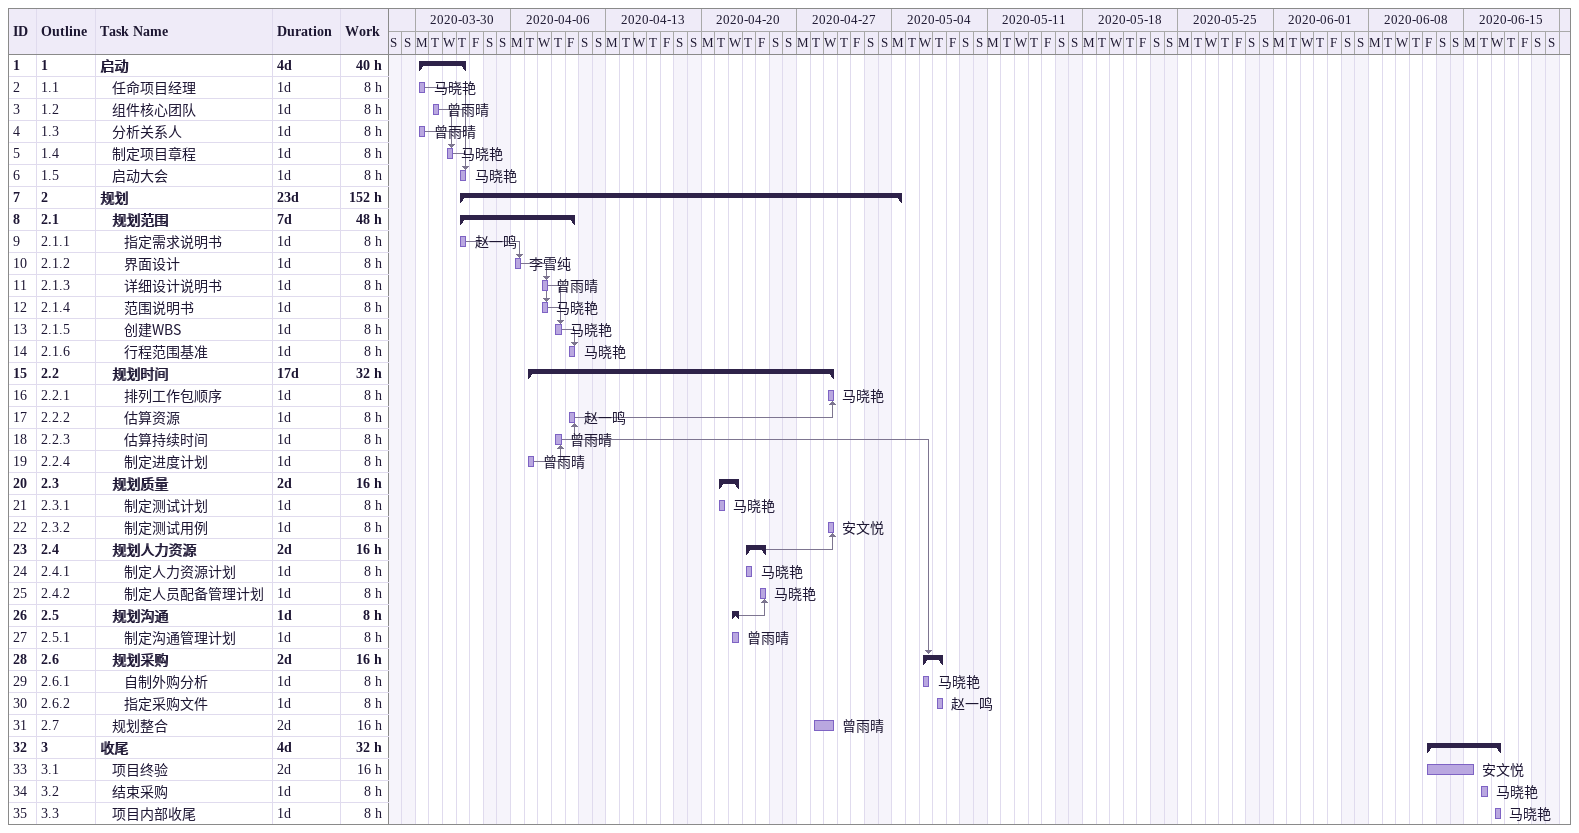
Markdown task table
| ID | WBS | Task | Duration | Start | Finish | Predecessors | Resources | Work (h) |
|---|---|---|---|---|---|---|---|---|
| 1 | 1 | **启动** | 4d | 2020-03-30 | 2020-04-02 |  |  | 40 |
| 2 | 1.1 | 任命项目经理 | 1d | 2020-03-30 | 2020-03-30 |  | 马晓艳 | 8 |
| 3 | 1.2 | 组件核心团队 | 1d | 2020-03-31 | 2020-03-31 |  | 曾雨晴 | 8 |
| 4 | 1.3 | 分析关系人 | 1d | 2020-03-30 | 2020-03-30 |  | 曾雨晴 | 8 |
| 5 | 1.4 | 制定项目章程 | 1d | 2020-04-01 | 2020-04-01 | 3, 4 | 马晓艳 | 8 |
| 6 | 1.5 | 启动大会 | 1d | 2020-04-02 | 2020-04-02 | 2, 3, 4, 5 | 马晓艳 | 8 |
| 7 | 2 | **规划** | 23d | 2020-04-02 | 2020-05-04 |  |  | 152 |
| 8 | 2.1 | **规划范围** | 7d | 2020-04-02 | 2020-04-10 |  |  | 48 |
| 9 | 2.1.1 | 指定需求说明书 | 1d | 2020-04-02 | 2020-04-02 |  | 赵一鸣 | 8 |
| 10 | 2.1.2 | 界面设计 | 1d | 2020-04-06 | 2020-04-06 | 9 | 李雪纯 | 8 |
| 11 | 2.1.3 | 详细设计说明书 | 1d | 2020-04-08 | 2020-04-08 | 10 | 曾雨晴 | 8 |
| 12 | 2.1.4 | 范围说明书 | 1d | 2020-04-08 | 2020-04-08 | 10 | 马晓艳 | 8 |
| 13 | 2.1.5 | 创建WBS | 1d | 2020-04-09 | 2020-04-09 | 11, 12 | 马晓艳 | 8 |
| 14 | 2.1.6 | 行程范围基准 | 1d | 2020-04-10 | 2020-04-10 | 13 | 马晓艳 | 8 |
| 15 | 2.2 | **规划时间** | 17d | 2020-04-07 | 2020-04-29 |  |  | 32 |
| 16 | 2.2.1 | 排列工作包顺序 | 1d | 2020-04-29 | 2020-04-29 | 17 | 马晓艳 | 8 |
| 17 | 2.2.2 | 估算资源 | 1d | 2020-04-10 | 2020-04-10 | 18 | 赵一鸣 | 8 |
| 18 | 2.2.3 | 估算持续时间 | 1d | 2020-04-09 | 2020-04-09 | 19 | 曾雨晴 | 8 |
| 19 | 2.2.4 | 制定进度计划 | 1d | 2020-04-07 | 2020-04-07 |  | 曾雨晴 | 8 |
| 20 | 2.3 | **规划质量** | 2d | 2020-04-21 | 2020-04-22 |  |  | 16 |
| 21 | 2.3.1 | 制定测试计划 | 1d | 2020-04-21 | 2020-04-21 |  | 马晓艳 | 8 |
| 22 | 2.3.2 | 制定测试用例 | 1d | 2020-04-29 | 2020-04-29 | 23 | 安文悦 | 8 |
| 23 | 2.4 | **规划人力资源** | 2d | 2020-04-23 | 2020-04-24 |  |  | 16 |
| 24 | 2.4.1 | 制定人力资源计划 | 1d | 2020-04-23 | 2020-04-23 |  | 马晓艳 | 8 |
| 25 | 2.4.2 | 制定人员配备管理计划 | 1d | 2020-04-24 | 2020-04-24 | 26 | 马晓艳 | 8 |
| 26 | 2.5 | **规划沟通** | 1d | 2020-04-22 | 2020-04-22 |  |  | 8 |
| 27 | 2.5.1 | 制定沟通管理计划 | 1d | 2020-04-22 | 2020-04-22 |  | 曾雨晴 | 8 |
| 28 | 2.6 | **规划采购** | 2d | 2020-05-06 | 2020-05-07 | 18 |  | 16 |
| 29 | 2.6.1 | 自制外购分析 | 1d | 2020-05-06 | 2020-05-06 |  | 马晓艳 | 8 |
| 30 | 2.6.2 | 指定采购文件 | 1d | 2020-05-07 | 2020-05-07 |  | 赵一鸣 | 8 |
| 31 | 2.7 | 规划整合 | 2d | 2020-04-28 | 2020-04-29 |  | 曾雨晴 | 16 |
| 32 | 3 | **收尾** | 4d | 2020-06-12 | 2020-06-17 |  |  | 32 |
| 33 | 3.1 | 项目终验 | 2d | 2020-06-12 | 2020-06-15 |  | 安文悦 | 16 |
| 34 | 3.2 | 结束采购 | 1d | 2020-06-16 | 2020-06-16 |  | 马晓艳 | 8 |
| 35 | 3.3 | 项目内部收尾 | 1d | 2020-06-17 | 2020-06-17 |  | 马晓艳 | 8 |
